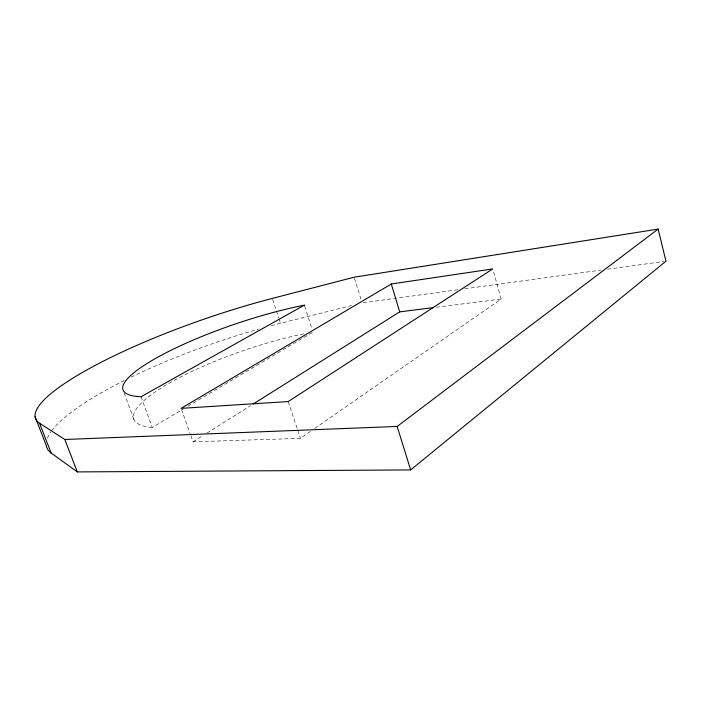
<?xml version="1.0" encoding="UTF-8"?>
<svg xmlns="http://www.w3.org/2000/svg" width="701" height="701" viewBox="0 0 701 701"><rect width="100%" height="100%" fill="white"/><g stroke="black" fill="none" stroke-linecap="round" stroke-linejoin="round"><path stroke-width="0.53" stroke-dasharray="3.5 2.63" d="M190.882 435.75L193.055 441.832L300.44 438.344L311.191 430.878M314.775 428.39L501.171 299.047L493.329 270.998M193.055 441.832L203.246 435.426M206.953 433.095L250.511 405.704M141.024 396.748L152.205 427.461L183.233 409.042M187.929 406.256L312.97 332.046M271.164 325.702A193.38 44.075 -19 0 1 280.47 323.301L351.49 305.54M363.171 302.744L458.331 289.679M464.816 288.794L601.072 270.095M607.557 269.202L663.786 261.491M436.408 307.231L501.171 299.047M124.147 392.946L133.795 419.207M181.489 409.375L190.523 434.734M288.216 401.568L297.382 429.143M297.723 430.169L300.44 438.344M272.636 299.45L276.045 309.824M276.387 310.858L278.77 318.114M279.112 319.148L280.47 323.301M304.646 306.206L311.971 328.944M354.452 278.244L361.138 299.809M47.353 438.213A193.38 44.075 -19 0 1 50.91 431.842M51.523 430.992A193.38 44.075 -19 0 1 124.235 380.538M131.113 377.147A193.38 44.075 -19 0 1 258.581 329.155M152.205 427.461A128.318 29.74 -18.7 0 1 163.123 386.794A128.318 29.74 -18.7 0 1 304.979 333.58"/><path stroke-width="1.05" d="M410.646 469.924L665.95 261.193L658.151 229.087L354.136 277.219L272.295 298.416A194.598 39.247 -18.9 0 0 39.571 423.264L51.129 453.012L77.303 471.913L410.646 469.924L397.152 426.445L658.151 229.087M253.289 403.951L399.71 311.866L433.174 307.643M391.289 284.001L181.121 408.359L288.216 401.568L492.742 268.921L391.289 284.001L399.71 311.866M39.571 423.264L64.834 439.483L397.152 426.445M35.05 416.631L46.275 445.494A193.38 44.075 -19 0 0 51.129 453.012M64.834 439.483L77.303 471.913M304.313 305.172L141.024 396.748A129.142 26.489 -18.6 0 1 156.393 357.957A129.142 26.489 -18.6 0 1 304.313 305.172"/></g></svg>
